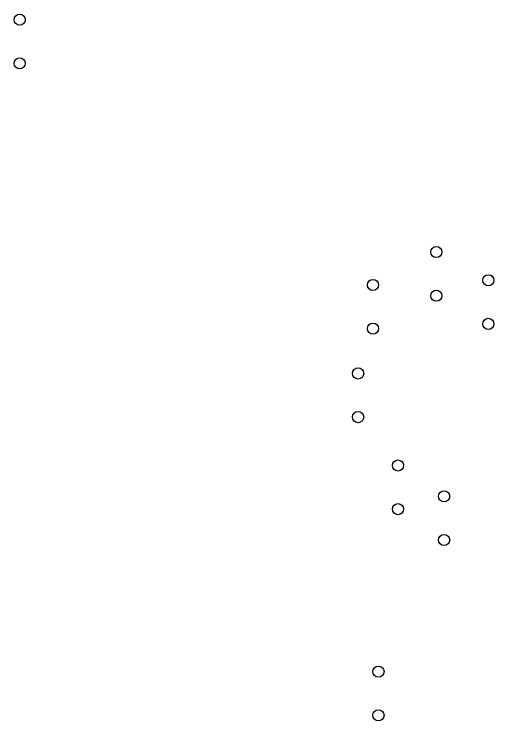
# Model space of a CAD drawing. Header units: metres. Extents: x -14 to 96, y -1 to 39.
# Drawn here: x 78.94 to 96.15, y 6.97 to 32.32 of the extents above; entities that cross this region are included whole.
import ezdxf

# ---------------------------------------------------------------- set-up
doc = ezdxf.new("R2010")
doc.units = ezdxf.units.M

msp = doc.modelspace()

# ---------------------------------------------------------------- linework, layer by layer
at = {"layer": 'ENCLOSEDOFFICE_BOT_8_ZN', "color": 5}
msp.add_circle((95.95439, 22.77772, 0.762), 0.2, dxfattribs=at)
msp.add_circle((95.95439, 22.77772, 0.762), 0.2, dxfattribs=at)
at = {"layer": 'ENCLOSEDOFFICE_BOT_8_ZN', "color": 10}
msp.add_circle((95.95439, 21.21183, 0.762), 0.2, dxfattribs=at)
msp.add_circle((95.95439, 21.21183, 0.762), 0.2, dxfattribs=at)
at = {"layer": 'ENCLOSEDOFFICE_BOT_9_ZN', "color": 5}
msp.add_circle((91.28363, 19.43405, 1.3766), 0.2, dxfattribs=at)
msp.add_circle((91.28363, 19.43405, 1.3766), 0.2, dxfattribs=at)
at = {"layer": 'ENCLOSEDOFFICE_BOT_9_ZN', "color": 10}
msp.add_circle((91.28363, 17.86816, 1.3766), 0.2, dxfattribs=at)
msp.add_circle((91.28363, 17.86816, 1.3766), 0.2, dxfattribs=at)
at = {"layer": 'ENCLOSEDOFFICE_MID_7_ZN', "color": 5}
msp.add_circle((91.81716, 22.6099, 4.7244), 0.2, dxfattribs=at)
msp.add_circle((91.81716, 22.6099, 4.7244), 0.2, dxfattribs=at)
at = {"layer": 'ENCLOSEDOFFICE_MID_7_ZN', "color": 10}
msp.add_circle((91.81716, 21.04401, 4.7244), 0.2, dxfattribs=at)
msp.add_circle((91.81716, 21.04401, 4.7244), 0.2, dxfattribs=at)
at = {"layer": 'ENCLOSEDOFFICE_MID_8_ZN', "color": 5}
msp.add_circle((79.14405, 32.12254, 0.762), 0.2, dxfattribs=at)
msp.add_circle((79.14405, 32.12254, 0.762), 0.2, dxfattribs=at)
at = {"layer": 'ENCLOSEDOFFICE_MID_8_ZN', "color": 10}
msp.add_circle((79.14405, 30.55665, 0.762), 0.2, dxfattribs=at)
msp.add_circle((79.14405, 30.55665, 0.762), 0.2, dxfattribs=at)
at = {"layer": 'ENCLOSEDOFFICE_MID_9_ZN', "color": 5}
msp.add_circle((94.36896, 15.02826, 4.7244), 0.2, dxfattribs=at)
msp.add_circle((94.36896, 15.02826, 4.7244), 0.2, dxfattribs=at)
at = {"layer": 'ENCLOSEDOFFICE_MID_9_ZN', "color": 10}
msp.add_circle((94.36896, 13.46237, 4.7244), 0.2, dxfattribs=at)
msp.add_circle((94.36896, 13.46237, 4.7244), 0.2, dxfattribs=at)
at = {"layer": 'ENCLOSEDOFFICE_TOP_7_ZN', "color": 5}
msp.add_circle((94.08895, 23.78846, 8.6868), 0.2, dxfattribs=at)
msp.add_circle((94.08895, 23.78846, 8.6868), 0.2, dxfattribs=at)
at = {"layer": 'ENCLOSEDOFFICE_TOP_7_ZN', "color": 10}
msp.add_circle((94.08895, 22.22257, 8.6868), 0.2, dxfattribs=at)
msp.add_circle((94.08895, 22.22257, 8.6868), 0.2, dxfattribs=at)
at = {"layer": 'ENCLOSEDOFFICE_TOP_8_ZN', "color": 5}
msp.add_circle((92.71549, 16.13327, 8.6868), 0.2, dxfattribs=at)
msp.add_circle((92.71549, 16.13327, 8.6868), 0.2, dxfattribs=at)
at = {"layer": 'ENCLOSEDOFFICE_TOP_8_ZN', "color": 10}
msp.add_circle((92.71549, 14.56738, 8.6868), 0.2, dxfattribs=at)
msp.add_circle((92.71549, 14.56738, 8.6868), 0.2, dxfattribs=at)
at = {"layer": 'ENCLOSEDOFFICE_TOP_9_ZN', "color": 5}
msp.add_circle((92.0132, 8.73978, 8.6868), 0.2, dxfattribs=at)
msp.add_circle((92.0132, 8.73978, 8.6868), 0.2, dxfattribs=at)
at = {"layer": 'ENCLOSEDOFFICE_TOP_9_ZN', "color": 10}
msp.add_circle((92.0132, 7.17389, 8.6868), 0.2, dxfattribs=at)
msp.add_circle((92.0132, 7.17389, 8.6868), 0.2, dxfattribs=at)

doc.saveas('drawing.dxf')
